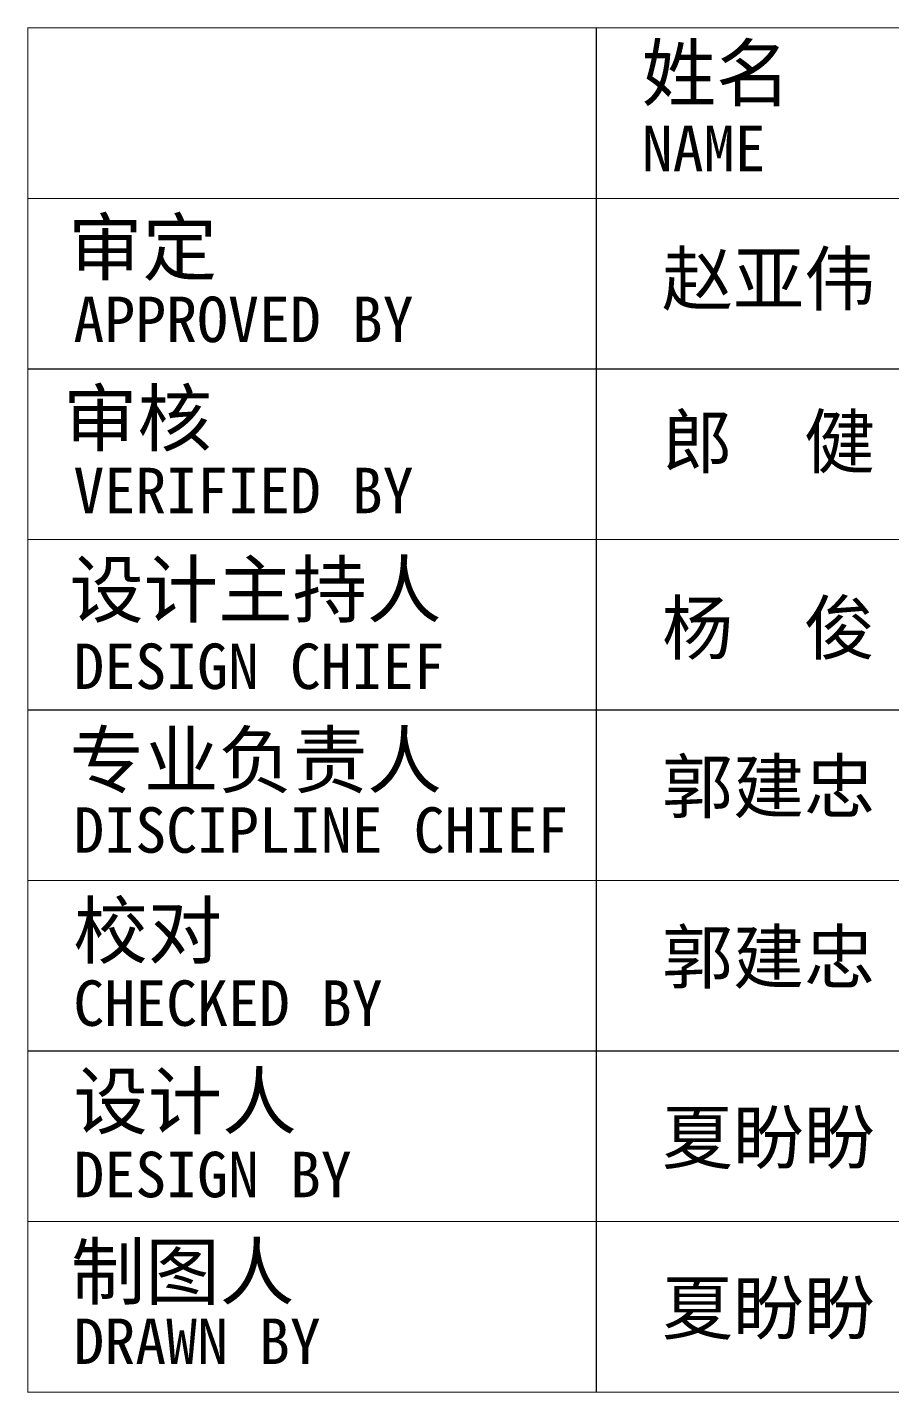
# Model space of a CAD drawing. Extents: x -777745 to 647905, y -207485 to 303235.
# Drawn here: x 513821 to 517614, y 53438 to 59443 of the extents above; entities that cross this region are included whole.
import ezdxf
from ezdxf.enums import TextEntityAlignment as Align

# ---------------------------------------------------------------- set-up
doc = ezdxf.new("R2010")
doc.units = 0
doc.header["$LTSCALE"] = 1000
doc.layers.get('0').update_dxf_attribs({"linetype": 'CONTINUOUS'})
doc.layers.add('00-防烟分区', color=4, linetype='CONTINUOUS')
doc.layers.add('SHEET_TEXT', color=7, linetype='CONTINUOUS')
doc.styles.add('华文细黑', font='STXIHEI.TTF', dxfattribs={"height": 10})
doc.styles.add('图签信息$0$华文细黑', font='STXIHEI.TTF', dxfattribs={"height": 10})

# ---------------------------------------------------------------- blocks, each defined once
blk = doc.blocks.new('图签信息')
at = {"const_width": 0.05}
for points in [[(-62.5, 103.262), (-2.5, 103.262), (-2.5, 163.262), (-62.5, 163.262), (-62.5, 103.262)], [(-37.5, 163.262), (-37.5, 103.262)], [(-62.5, 155.762), (-2.5, 155.762)], [(-62.5, 148.262), (-2.5, 148.262)], [(-62.5, 140.762), (-2.5, 140.762)], [(-62.5, 133.262), (-2.5, 133.262)], [(-62.5, 125.762), (-2.5, 125.762)], [(-62.5, 118.262), (-2.5, 118.262)], [(-62.5, 110.762), (-2.5, 110.762)]]:
    blk.add_lwpolyline(points, dxfattribs=at)
at = {"style": '图签信息$0$华文细黑'}
for s, height, p in [('姓名', 2.4, (-35.504, 162.474)), ('NAME', 2, (-35.5, 158.956)), ('审定', 2.4, (-60.729, 154.808)), ('APPROVED BY', 2, (-60.5, 151.442)), ('审核', 2.4, (-60.955, 147.294)), ('VERIFIED BY', 2, (-60.5, 143.915)), ('设计主持人', 2.4, (-60.678, 139.762)), ('DESIGN CHIEF', 2, (-60.5, 136.185)), ('专业负责人', 2.4, (-60.667, 132.262)), ('DISCIPLINE CHIEF', 2, (-60.5, 128.984)), ('校对', 2.4, (-60.5, 124.762)), ('CHECKED BY', 2, (-60.5, 121.371)), ('设计人', 2.4, (-60.5, 117.262)), ('DESIGN BY', 2, (-60.5, 113.832)), ('制图人', 2.4, (-60.606, 109.762)), ('DRAWN BY', 2, (-60.5, 106.498))]:
    blk.add_text(s, height=height, dxfattribs=at).set_placement(p, align=Align.TOP_LEFT)
blk = doc.blocks.new('图签-A1')
at = {"color": 2}
blk.add_blockref('图签信息', (0, 0), dxfattribs=at)
blk = doc.blocks.new('X-104 13#平面')
at = {"xscale": 100, "yscale": 100, "zscale": 100}
blk.add_blockref('图签-A1', (72465.5, 43114.8), dxfattribs=at)
blk = doc.blocks.new('NTQM')
at = {"layer": 'SHEET_TEXT', "style": '华文细黑'}
for s, p in [('赵亚伟', (289, -239.1)), ('郎  健', (289, -955.1)), ('杨  俊', (289, -1774.7)), ('郭建忠', (289, -2471.7)), ('郭建忠', (289, -3221.7)), ('夏盼盼', (289, -4014.9)), ('夏盼盼', (289, -4764.9))]:
    blk.add_text(s, height=229.11, dxfattribs=at).set_placement(p, align=Align.TOP_LEFT)

msp = doc.modelspace()

# ---------------------------------------------------------------- block references
at = {"layer": '00-防烟分区'}
for name, p in [('X-104 13#平面', (447607.7, 0)), ('NTQM', (516323.2, 58691))]:
    msp.add_blockref(name, p, dxfattribs=at)

doc.saveas('drawing.dxf')
